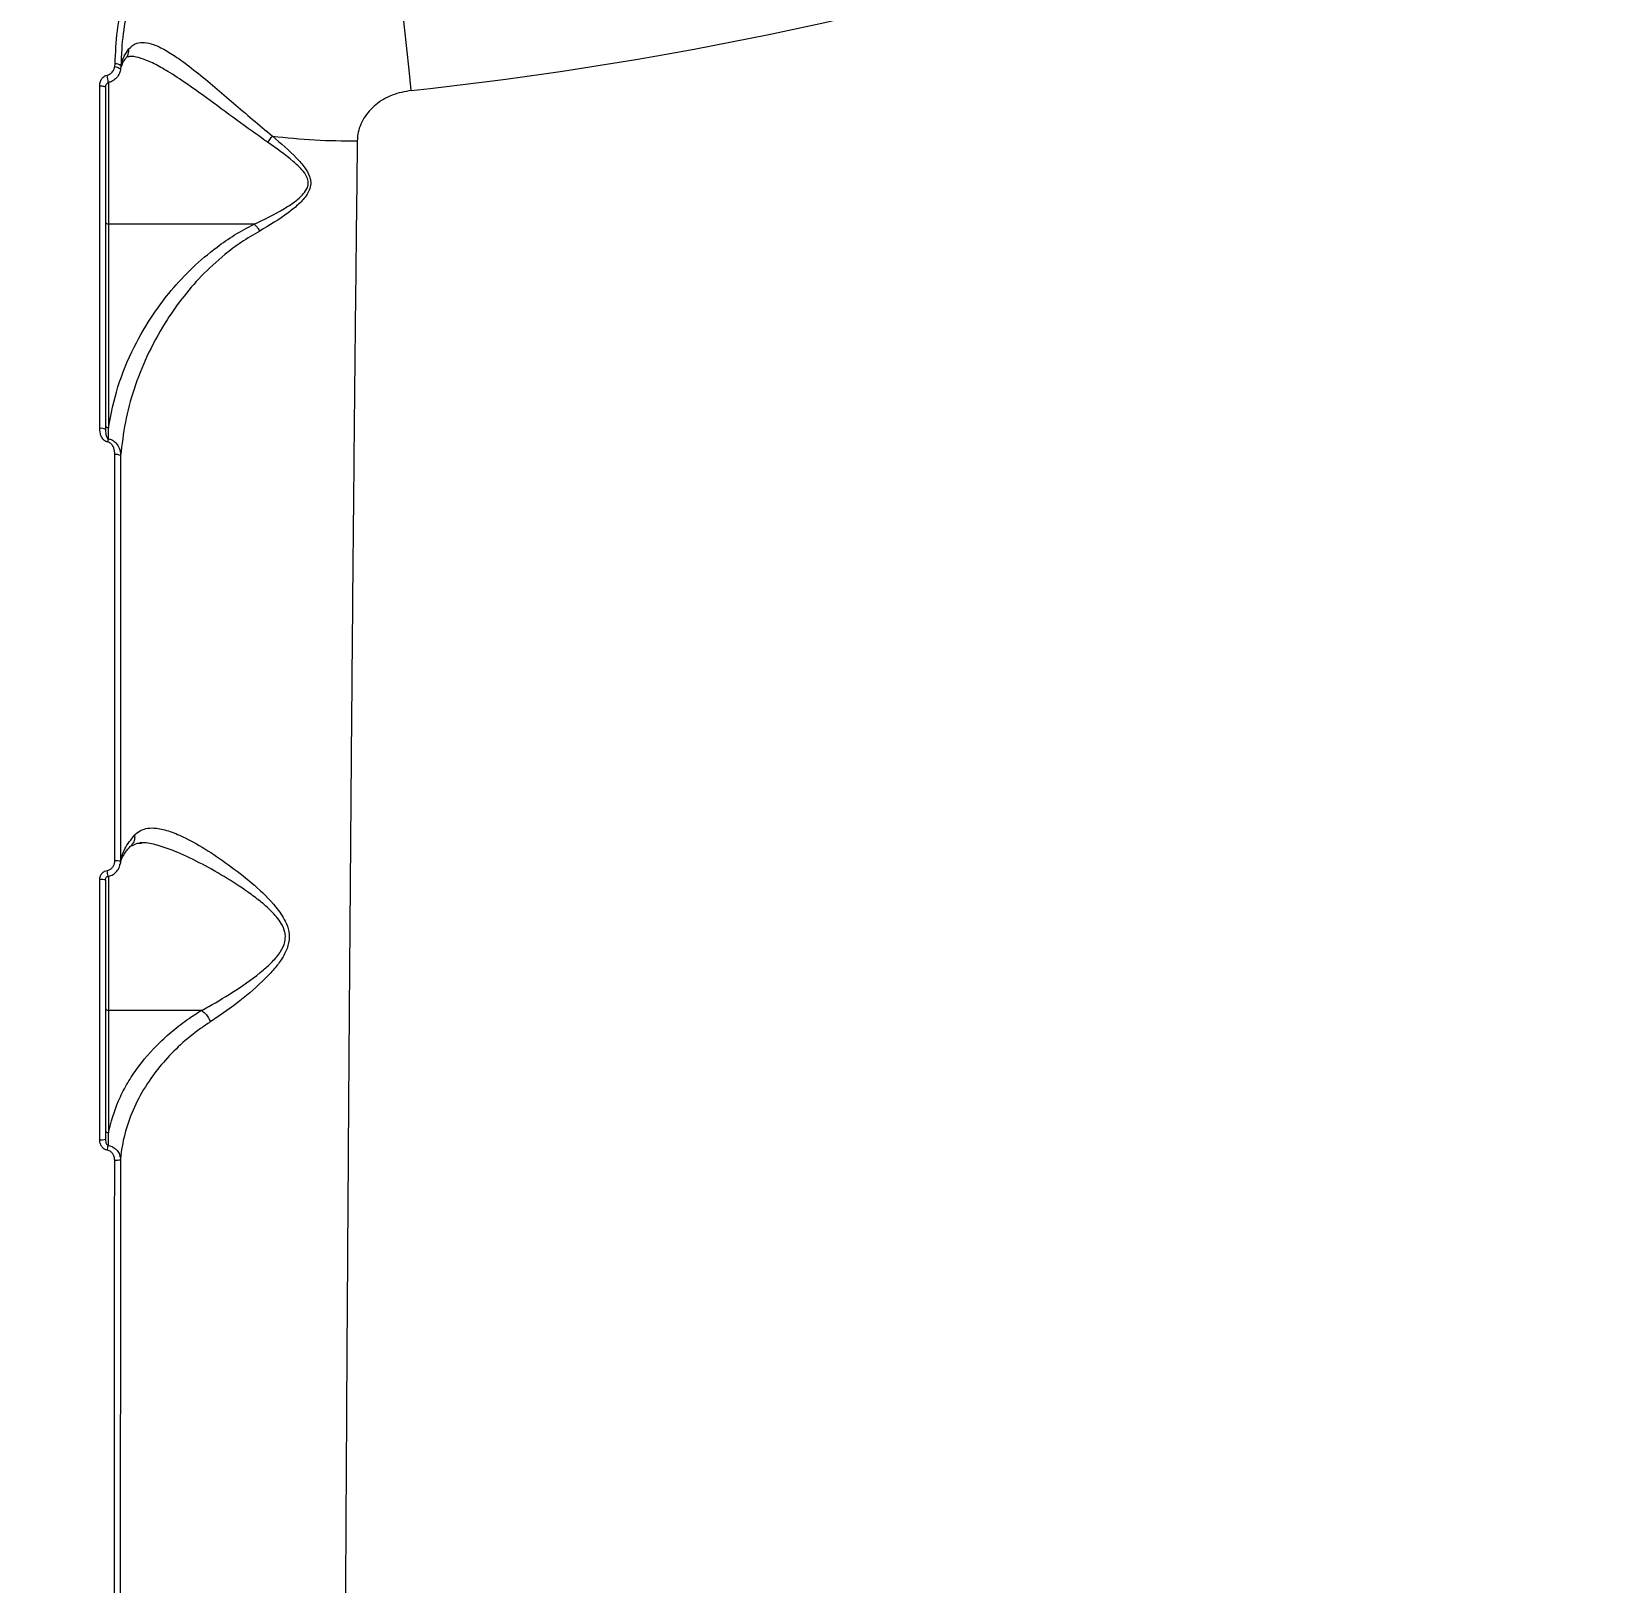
# Model space of a CAD drawing. Header units: millimetres. Extents: x -5960 to 5379, y -4374 to 3849.
# Drawn here: x 57.2 to 332.9, y -285.4 to -15.6 of the extents above; entities that cross this region are included whole.
import ezdxf

# ---------------------------------------------------------------- set-up
doc = ezdxf.new("R2010")
doc.units = ezdxf.units.MM
doc.layers.add('DiKom', color=7, linetype='Continuous', lineweight=0)
for name, color, linetype in [('DIKOM_ОБЪЕКТ', 7, 'Continuous'), ('DIKOM_РАЗМЕР_ЗОНА', 7, 'Continuous'), ('DIKOM_РАЗМЕР_ОБЪЕКТА', 7, 'Continuous')]:
    doc.layers.add(name, color=color, linetype=linetype)
doc.styles.add('style1', font='arial.ttf', dxfattribs={"width": 0.8})
doc.dimstyles.new('1-50', dxfattribs={"dimtxt": 300, "dimasz": 200, "dimexe": 100, "dimexo": 0, "dimgap": 100, "dimtad": 1, "dimtxsty": 'style1', "dimcen": 200, "dimclrd": 7, "dimclre": 7, "dimclrt": 7, "dimadec": 1, "dimazin": 2, "dimtfac": 1, "dimtmove": 0, "dimatfit": 2, "dimfxl": 0, "dimlwd": 25, "dimlwe": 18, "dimarcsym": 0})

# ---------------------------------------------------------------- blocks, each defined once
blk = doc.blocks.new('*D9')
at = {"layer": 'Defpoints', "color": 0, "transparency": 16777216}
for p in [(1597.35, 2348.89), (-3820.85, -1673.22), (-66.51, -1673.22)]:
    blk.add_point(p, dxfattribs=at)
at = {"layer": 'DiKom', "color": 7, "lineweight": 18, "transparency": 16777216}
for p, q in [((1597.35, 2348.89), (-3920.85, 2348.89)), ((-66.51, -1673.22), (-3920.85, -1673.22))]:
    blk.add_line(p, q, dxfattribs=at)
at = {"layer": 'DiKom', "color": 7, "lineweight": 25, "transparency": 16777216}
blk.add_line((-3820.85, 2148.89), (-3820.85, -1473.22), dxfattribs=at)
at = {"layer": 'DiKom', "color": 7, "transparency": 16777216}
for points in [[(-3854.19, 2148.89), (-3787.52, 2148.89), (-3820.85, 2348.89)], [(-3854.19, -1473.22), (-3787.52, -1473.22), (-3820.85, -1673.22)]]:
    blk.add_solid(points, dxfattribs=at)
at = {"layer": 'DiKom', "color": 7, "transparency": 16777216, "insert": (-4074.02, 240.95), "char_height": 300, "attachment_point": 5, "rotation": 90, "style": 'style1'}
blk.add_mtext('4050', dxfattribs=at)
blk = doc.blocks.new('*D10')
at = {"layer": 'Defpoints', "color": 0, "transparency": 16777216}
for p in [(3878.62, 405.09), (-2876.93, -459.72), (3878.62, -2693.66)]:
    blk.add_point(p, dxfattribs=at)
at = {"layer": 'DIKOM_РАЗМЕР_ОБЪЕКТА', "color": 7, "lineweight": 18, "transparency": 16777216}
for p, q in [((3878.62, 405.09), (3878.62, -2793.66)), ((-2876.93, -459.72), (-2876.93, -2793.66))]:
    blk.add_line(p, q, dxfattribs=at)
at = {"layer": 'DIKOM_РАЗМЕР_ОБЪЕКТА', "color": 7, "lineweight": 25, "transparency": 16777216}
blk.add_line((-2676.93, -2693.66), (3678.62, -2693.66), dxfattribs=at)
at = {"layer": 'DIKOM_РАЗМЕР_ОБЪЕКТА', "color": 7, "transparency": 16777216}
for points in [[(-2676.93, -2660.33), (-2676.93, -2726.99), (-2876.93, -2693.66)], [(3678.62, -2660.33), (3678.62, -2726.99), (3878.62, -2693.66)]]:
    blk.add_solid(points, dxfattribs=at)
at = {"layer": 'DIKOM_РАЗМЕР_ОБЪЕКТА', "color": 7, "transparency": 16777216, "insert": (-142.96, -2440.49), "char_height": 300, "attachment_point": 5, "style": 'style1'}
blk.add_mtext('6750', dxfattribs=at)
blk = doc.blocks.new('*D12')
at = {"layer": 'Defpoints', "color": 0, "transparency": 16777216}
for p in [(1921.97, 3848.89), (-5510.19, -3173.22), (433.49, -3173.22)]:
    blk.add_point(p, dxfattribs=at)
at = {"layer": 'DIKOM_РАЗМЕР_ЗОНА', "color": 7, "lineweight": 18, "transparency": 16777216}
for p, q in [((1921.97, 3848.89), (-5610.19, 3848.89)), ((433.49, -3173.22), (-5610.19, -3173.22))]:
    blk.add_line(p, q, dxfattribs=at)
at = {"layer": 'DIKOM_РАЗМЕР_ЗОНА', "color": 7, "lineweight": 25, "transparency": 16777216}
blk.add_line((-5510.19, 3648.89), (-5510.19, -2973.22), dxfattribs=at)
at = {"layer": 'DIKOM_РАЗМЕР_ЗОНА', "color": 7, "transparency": 16777216}
for points in [[(-5543.52, 3648.89), (-5476.85, 3648.89), (-5510.19, 3848.89)], [(-5543.52, -2973.22), (-5476.85, -2973.22), (-5510.19, -3173.22)]]:
    blk.add_solid(points, dxfattribs=at)
at = {"layer": 'DIKOM_РАЗМЕР_ЗОНА', "color": 7, "transparency": 16777216, "insert": (-5763.36, 142.42), "char_height": 300, "attachment_point": 5, "rotation": 90, "style": 'style1'}
blk.add_mtext('7050', dxfattribs=at)

msp = doc.modelspace()

# ---------------------------------------------------------------- linework, layer by layer
at = {"layer": 'DIKOM_ОБЪЕКТ', "color": 7, "linetype": 'Continuous', "lineweight": 15}
for p, q in [((71.614, -21.702), (71.664, -21.224)), ((72.67, -21.556), (72.603, -22.268)), ((70.491, -24.366), (70.491, -49.097)), ((70.491, -49.097), (70.491, -84.535)), ((95.824, -49.097), (70.491, -49.097)), ((76.249, -156.763), (75.95, -156.761)), ((70.491, -162.541), (70.491, -185.905)), ((70.491, -185.905), (70.491, -207.2)), ((86.703, -185.905), (70.491, -185.905))]:
    msp.add_line(p, q, dxfattribs=at)
at = {"layer": 'DIKOM_ОБЪЕКТ', "color": 7, "linetype": 'Continuous', "lineweight": 15, "flags": 128}
for points in [[(123.17, -25.843), (122.787, -22.26), (122.393, -18.573), (121.992, -14.816), (121.586, -11.023), (121.181, -7.229), (120.779, -3.468), (120.384, 0.226), (120, 3.818), (119.631, 7.276), (119.279, 10.569), (118.948, 13.666), (118.641, 16.539), (118.36, 19.162), (118.109, 21.512), (117.89, 23.565)], [(71.614, -21.702), (71.817, -21.746), (72.011, -21.803), (72.189, -21.871), (72.343, -21.948), (72.465, -22.029), (72.551, -22.112), (72.598, -22.193), (72.603, -22.268)], [(68.983, -25.03), (69.18, -25.036), (69.368, -25.056), (69.543, -25.088), (69.696, -25.132), (69.821, -25.185), (69.914, -25.247), (69.972, -25.313), (69.991, -25.382)]]:
    msp.add_lwpolyline(points, dxfattribs=at)
at = {"layer": 'DIKOM_ОБЪЕКТ', "color": 7, "linetype": 'Continuous', "lineweight": 15}
for centre, radius, start, end in [((54.491, 616.778), 646.281, 276.100221, 294.899779), ((71.854, -22.338), 1.13, 43.79434, 99.65914), ((64.607, -24.59), 5.845, 0.56122, 13.86569), ((68.399, -10.58), 38.42, 320.8191, 322.85096), ((112.401, 73.686), 108.297, 262.90323, 270.73026), ((70.441, -48.646), 0.454, 188.25711, 276.36958), ((69.228, -85.998), 1.373, 56.22602, 100.10002), ((70.441, -84.083), 0.454, 188.25787, 276.36988), ((88.726, -89.595), 18.544, 170.24854, 172.00415), ((71.845, -90.86), 1.668, 61.85876, 97.39735), ((71.827, -169.37), 9.465, 85.29671, 91.34304), ((16.06, -170.242), 54.909, 8.02575, 9.09757), ((69.241, -173.764), 10.606, 85.9429, 91.35093), ((70.441, -185.454), 0.454, 188.2574, 276.36902), ((70.441, -206.749), 0.454, 188.25802, 276.3692), ((69.24, -205.401), 3.039, 265.32672, 284.30429), ((17.919, -202.914), 52.914, 352.03788, 352.96705), ((71.816, -208.77), 3.209, 265.97779, 283.89385)]:
    msp.add_arc(centre, radius, start, end, dxfattribs=at)
for points, knots in [([(71.664, -21.224), (71.747, -19.302), (71.905, -15.605), (73.024, -10.246), (74.686, -5.194), (76.962, -0.359), (79.831, 4.191), (83.241, 8.413), (87.144, 12.259), (91.512, 15.66), (96.247, 18.645), (99.675, 20.22), (101.386, 21.006)], [0, 0, 0, 0, 0.1070816, 0.2059729, 0.3051836, 0.4040768, 0.5033364, 0.6029164, 0.7021781, 0.8013464, 0.9008319, 1, 1, 1, 1]), ([(101.835, 19.762), (100.156, 18.992), (96.794, 17.452), (92.147, 14.531), (87.862, 11.203), (84.032, 7.439), (80.685, 3.308), (77.87, -1.143), (75.636, -5.874), (74.004, -10.816), (72.906, -16.058), (72.751, -19.676), (72.67, -21.556)], [0, 0, 0, 0, 0.0992792, 0.1988747, 0.2981526, 0.3974213, 0.4970075, 0.5962722, 0.6950871, 0.7942211, 0.893033, 1, 1, 1, 1]), ([(72.67, -21.556), (72.826, -21.002), (73.103, -20.016), (73.768, -19.053), (74.059, -18.632)], [0, 0, 0, 0, 0.5623863, 1, 1, 1, 1]), ([(73.643, -20.081), (73.662, -20.061), (73.865, -19.866), (74.014, -19.392), (74.077, -18.908), (74.062, -18.674), (74.059, -18.632)], [0, 0, 0, 0, 0.0541744, 0.5550481, 0.9205706, 1, 1, 1, 1]), ([(74.059, -18.632), (74.487, -18.228), (75.238, -17.519), (76.746, -17.429), (78.394, -17.808), (80.383, -18.762), (82.856, -20.355), (85.731, -22.548), (88.923, -25.206), (92.223, -28.03), (95.568, -30.902), (97.871, -32.822), (99.022, -33.781)], [0, 0, 0, 0, 0.1044872, 0.1833854, 0.2623362, 0.3558354, 0.4494189, 0.5631921, 0.677078, 0.7845049, 0.8924053, 1, 1, 1, 1]), ([(70.282, -23.189), (70.43, -23.148), (70.726, -23.065), (71.137, -22.728), (71.458, -22.267), (71.565, -21.881), (71.614, -21.702)], [0, 0, 0, 0, 0.209669, 0.4181519, 0.7298438, 1, 1, 1, 1]), ([(72.621, -22.21), (72.626, -22.181), (72.669, -21.884), (72.9, -21.292), (73.241, -20.606), (73.592, -20.195), (73.668, -20.105)], [0, 0, 0, 0, 0.0468858, 0.482874, 0.887841, 1, 1, 1, 1]), ([(73.63, -20.168), (73.65, -20.138), (73.747, -19.99), (73.842, -19.974), (73.852, -19.92), (74.073, -19.921), (74.145, -19.922)], [0, 0, 0, 0, 0.0824974, 0.4061679, 0.8079113, 1, 1, 1, 1]), ([(98.18, -34.853), (96.376, -33.568), (92.723, -30.965), (88.045, -27.479), (84.069, -24.626), (81.031, -22.618), (78.377, -21.118), (76.296, -20.27), (74.88, -19.887), (74.284, -19.949), (74.149, -19.963)], [0, 0, 0, 0, 0.1931838, 0.391344, 0.5260995, 0.6638893, 0.7725686, 0.8839427, 0.9737408, 1, 1, 1, 1]), ([(68.983, -25.03), (68.985, -24.963), (68.994, -24.645), (69.127, -24.131), (69.463, -23.627), (69.853, -23.308), (70.139, -23.229), (70.282, -23.189)], [0, 0, 0, 0, 0.0843552, 0.402638, 0.6518197, 0.8254852, 1, 1, 1, 1]), ([(70.023, -25.305), (70.024, -25.202), (70.027, -24.972), (70.177, -24.711), (70.333, -24.573), (70.426, -24.535), (70.479, -24.529), (70.501, -24.531), (70.511, -24.531)], [0, 0, 0, 0, 0.3065944, 0.6865633, 0.8665592, 0.9443228, 0.973022, 1, 1, 1, 1]), ([(72.603, -22.268), (72.525, -22.536), (72.354, -23.126), (71.82, -23.813), (71.145, -24.302), (70.669, -24.417), (70.424, -24.476)], [0, 0, 0, 0, 0.2543446, 0.5586988, 0.7734631, 1, 1, 1, 1]), ([(68.987, -84.646), (68.987, -83.994), (68.987, -80.736), (68.986, -72.286), (68.986, -59.373), (68.985, -42.699), (68.984, -31.353), (68.983, -25.03)], [0, 0, 0, 0, 0.0321575, 0.1607921, 0.4182838, 0.6757754, 1, 1, 1, 1]), ([(69.991, -25.382), (69.991, -30.227), (69.991, -39.918), (69.991, -54.718), (69.991, -69.684), (69.991, -79.799), (69.991, -84.856)], [0, 0, 0, 0, 0.2493145, 0.4986288, 0.7493144, 1, 1, 1, 1]), ([(123.17, -25.843), (122.039, -26.056), (119.804, -26.476), (116.914, -28.211), (114.795, -30.576), (113.885, -32.867), (113.804, -34.226), (113.782, -34.602)], [0, 0, 0, 0, 0.2385239, 0.4713384, 0.6968042, 0.9159925, 1, 1, 1, 1]), ([(95.837, -49.1), (95.839, -49.099), (97.6, -48.313), (99.999, -47.113), (102.876, -45.288), (104.281, -44.094), (105.137, -42.907), (105.34, -41.846), (105.025, -40.723), (104.082, -39.482), (101.804, -37.403), (99.707, -35.927), (98.18, -34.853)], [0, 0, 0, 0, 0.0003172, 0.274219, 0.3691423, 0.4635439, 0.5235462, 0.5648665, 0.6061826, 0.6747259, 0.7630185, 1, 1, 1, 1]), ([(99.022, -33.781), (100.469, -35.026), (102.47, -36.747), (104.603, -39.14), (105.477, -40.577), (105.758, -41.846), (105.578, -43.044), (104.797, -44.412), (103.468, -45.812), (100.763, -47.967), (98.49, -49.314), (96.813, -50.308)], [0, 0, 0, 0, 0.2311125, 0.3196649, 0.3914011, 0.4366905, 0.4822172, 0.5456609, 0.639712, 0.734228, 1, 1, 1, 1]), ([(113.782, -34.602), (113.714, -40.505), (113.579, -52.318), (113.386, -70.411), (113.202, -88.721), (113.024, -107.479), (112.853, -126.652), (112.687, -146.204), (112.531, -165.82), (112.377, -186.098), (112.228, -207.006), (112.083, -228.488), (111.946, -249.822), (111.819, -270.909), (111.699, -291.649), (111.588, -311.951), (111.484, -331.774), (111.387, -351.094), (111.297, -369.879), (111.214, -388.041), (111.136, -405.493), (111.065, -422.161), (110.999, -438.003), (110.939, -453.01), (110.884, -467.156), (110.834, -480.376), (110.789, -492.607), (110.747, -504.006), (110.71, -514.471), (110.677, -523.922), (110.649, -532.153), (110.626, -539.085), (110.607, -544.822), (110.598, -547.528), (110.593, -548.881)], [0, 0, 0, 0, 0.0277665, 0.0555662, 0.0833659, 0.1111324, 0.1400374, 0.1689801, 0.1979227, 0.2268277, 0.2586374, 0.2905481, 0.3225101, 0.3544717, 0.3863819, 0.4181913, 0.4498954, 0.4817, 0.5135556, 0.545411, 0.5772152, 0.6089191, 0.6405474, 0.6722758, 0.7040551, 0.7358344, 0.7675626, 0.7991908, 0.8325938, 0.8660263, 0.8994295, 0.9329431, 0.9664863, 1, 1, 1, 1]), ([(70.491, -84.535), (70.968, -82.16), (71.922, -77.409), (74.677, -70.799), (77.916, -65.213), (81.353, -60.626), (84.997, -56.695), (88.762, -53.491), (92.392, -50.952), (94.68, -49.716), (95.824, -49.097)], [0, 0, 0, 0, 0.1801415, 0.3602671, 0.5134826, 0.6278146, 0.7423221, 0.8564284, 0.9282345, 1, 1, 1, 1]), ([(95.824, -49.097), (95.826, -49.097), (95.83, -49.097), (95.834, -49.098), (95.836, -49.1), (95.837, -49.1)], [0, 0, 0, 0, 0.3897138, 0.7827217, 1, 1, 1, 1]), ([(95.837, -49.1), (96.013, -49.262), (96.337, -49.561), (96.653, -50.026), (96.791, -50.269), (96.813, -50.308)], [0, 0, 0, 0, 0.4994682, 0.9205616, 1, 1, 1, 1]), ([(96.813, -50.308), (95.732, -50.943), (93.568, -52.214), (90.145, -54.816), (86.598, -58.092), (83.173, -62.102), (79.948, -66.772), (77.128, -72.004), (74.864, -77.782), (73.296, -83.552), (72.853, -87.444), (72.631, -89.389)], [0, 0, 0, 0, 0.066131, 0.1323028, 0.238336, 0.3447309, 0.4509761, 0.5939553, 0.7292233, 0.8647219, 1, 1, 1, 1]), ([(70.362, -87.015), (70.308, -87.005), (70.133, -86.971), (69.82, -86.803), (69.463, -86.43), (69.081, -85.705), (69.024, -85.066), (68.987, -84.646)], [0, 0, 0, 0, 0.0555168, 0.1783928, 0.3495205, 0.572892, 1, 1, 1, 1]), ([(69.991, -84.856), (70.003, -85.133), (70.019, -85.544), (70.142, -86.035), (70.255, -86.284), (70.36, -86.417), (70.431, -86.446), (70.45, -86.454)], [0, 0, 0, 0, 0.4939137, 0.7308054, 0.8854681, 0.9700677, 1, 1, 1, 1]), ([(70.491, -84.535), (70.486, -84.747), (70.47, -85.385), (70.458, -86.026), (70.45, -86.454)], [0, 0, 0, 0, 0.3320236, 1, 1, 1, 1]), ([(71.63, -89.206), (71.596, -88.806), (71.547, -88.214), (71.194, -87.546), (70.869, -87.208), (70.576, -87.055), (70.412, -87.024), (70.362, -87.015)], [0, 0, 0, 0, 0.4385434, 0.648681, 0.8192254, 0.9451709, 1, 1, 1, 1]), ([(70.45, -86.454), (70.533, -86.467), (70.802, -86.511), (71.281, -86.713), (71.835, -87.158), (72.356, -87.923), (72.596, -88.719), (72.624, -89.254), (72.631, -89.389)], [0, 0, 0, 0, 0.0635485, 0.2059308, 0.3867576, 0.5938433, 0.8977458, 1, 1, 1, 1]), ([(71.605, -159.908), (71.607, -153.995), (71.61, -142.17), (71.616, -124.454), (71.623, -106.771), (71.628, -95.061), (71.63, -89.206)], [0, 0, 0, 0, 0.2490998, 0.4981996, 0.7490997, 1, 1, 1, 1]), ([(72.631, -89.389), (72.629, -95.189), (72.623, -106.79), (72.616, -124.392), (72.609, -142.111), (72.605, -153.995), (72.603, -159.937)], [0, 0, 0, 0, 0.2491002, 0.4982002, 0.7491001, 1, 1, 1, 1]), ([(75.108, -155.363), (75.42, -155.09), (76.075, -154.515), (77.347, -154.156), (79.039, -154.154), (81.212, -154.705), (84.186, -155.994), (87.778, -158.046), (91.841, -160.87), (95.943, -164.047), (99.189, -167.216), (101.193, -170.022), (101.97, -172.19), (101.957, -174.207), (101.178, -176.208), (99.917, -178.072), (97.521, -180.733), (93.965, -183.892), (90.488, -186.417), (88.611, -187.662), (88.227, -187.917)], [0, 0, 0, 0, 0.039973, 0.0838377, 0.1277326, 0.1889341, 0.2502302, 0.3350395, 0.4199811, 0.5024361, 0.5846125, 0.6297426, 0.658082, 0.6869131, 0.7179997, 0.7532863, 0.7887209, 0.8822418, 0.975869, 1, 1, 1, 1]), ([(72.57, -160.442), (72.575, -160.382), (72.602, -160.04), (72.87, -159.379), (73.447, -158.4), (74.009, -157.654), (74.483, -157.225), (74.549, -157.165)], [0, 0, 0, 0, 0.0640018, 0.3669231, 0.6501309, 0.9513044, 1, 1, 1, 1]), ([(72.603, -159.937), (72.794, -159.221), (73.209, -157.668), (74.443, -156.171), (75.108, -155.363)], [0, 0, 0, 0, 0.4604934, 1, 1, 1, 1]), ([(74.519, -157.135), (74.609, -157.055), (74.884, -156.809), (75.1, -156.224), (75.147, -155.687), (75.113, -155.406), (75.108, -155.363)], [0, 0, 0, 0, 0.1895586, 0.5827173, 0.9365244, 1, 1, 1, 1]), ([(74.611, -157.339), (74.64, -157.307), (74.817, -157.111), (75.123, -156.971), (75.585, -156.797), (76.057, -156.794), (76.247, -156.792)], [0, 0, 0, 0, 0.0679491, 0.4148795, 0.7644125, 1, 1, 1, 1]), ([(86.714, -185.908), (86.716, -185.907), (87.12, -185.692), (89.093, -184.616), (92.722, -182.428), (96.521, -179.762), (99.088, -177.425), (100.439, -175.844), (101.247, -174.182), (101.31, -172.98), (101.119, -171.882), (100.458, -170.4), (98.89, -168.634), (96.912, -166.903), (94.152, -164.856), (90.571, -162.541), (86.248, -160.119), (82.456, -158.328), (79.292, -157.225), (77.347, -156.748), (76.421, -156.761), (76.249, -156.763)], [0, 0, 0, 0, 0.0001009, 0.0277836, 0.1339128, 0.242362, 0.2809492, 0.3202498, 0.3525852, 0.3763929, 0.3818401, 0.411221, 0.4602782, 0.506586, 0.5529498, 0.6479111, 0.7447915, 0.8437803, 0.9129435, 0.983751, 1, 1, 1, 1]), ([(70.278, -161.56), (70.44, -161.518), (70.764, -161.433), (71.168, -161.105), (71.467, -160.662), (71.593, -160.236), (71.602, -159.978), (71.605, -159.908)], [0, 0, 0, 0, 0.2168922, 0.4334745, 0.6619725, 0.9080848, 1, 1, 1, 1]), ([(72.603, -159.937), (72.604, -160.048), (72.608, -160.235), (72.547, -160.411), (72.522, -160.482)], [0, 0, 0, 0, 0.5975019, 1, 1, 1, 1]), ([(68.991, -163.16), (68.993, -163.092), (69.002, -162.843), (69.121, -162.433), (69.409, -162.003), (69.803, -161.684), (70.119, -161.602), (70.278, -161.56)], [0, 0, 0, 0, 0.0918825, 0.3355582, 0.5630796, 0.7814428, 1, 1, 1, 1]), ([(70.005, -163.14), (70.006, -163.093), (70.007, -162.961), (70.103, -162.778), (70.25, -162.639), (70.365, -162.582), (70.424, -162.578), (70.431, -162.578)], [0, 0, 0, 0, 0.1801612, 0.5182104, 0.7691777, 0.9734259, 1, 1, 1, 1]), ([(70.43, -162.567), (70.459, -162.565), (70.772, -162.547), (71.341, -162.286), (71.998, -161.731), (72.415, -161.088), (72.488, -160.639), (72.514, -160.48)], [0, 0, 0, 0, 0.0280827, 0.2980372, 0.5692925, 0.8469807, 1, 1, 1, 1]), ([(68.993, -208.43), (68.993, -207.765), (68.993, -204.443), (68.992, -195.252), (68.992, -180.821), (68.991, -169.051), (68.991, -163.16)], [0, 0, 0, 0, 0.0441414, 0.2207137, 0.6100127, 1, 1, 1, 1]), ([(69.991, -163.184), (69.991, -170.709), (69.991, -185.782), (69.991, -200.817), (69.991, -208.346)], [0, 0, 0, 0, 0.4992726, 1, 1, 1, 1]), ([(70.491, -207.2), (70.988, -205.332), (71.738, -202.507), (73.612, -198.862), (75.83, -195.392), (78.643, -192.126), (82.009, -189.145), (84.455, -187.315), (86.099, -186.284), (86.703, -185.905)], [0, 0, 0, 0, 0.2355397, 0.3560357, 0.4765274, 0.7016564, 0.8172948, 0.9329173, 1, 1, 1, 1]), ([(86.703, -185.905), (86.705, -185.905), (86.708, -185.906), (86.712, -185.906), (86.713, -185.907), (86.714, -185.908)], [0, 0, 0, 0, 0.4270421, 0.7823042, 1, 1, 1, 1]), ([(86.714, -185.908), (86.909, -186.059), (87.297, -186.361), (87.811, -187.036), (88.098, -187.579), (88.21, -187.873), (88.227, -187.917)], [0, 0, 0, 0, 0.3157314, 0.6314607, 0.943773, 1, 1, 1, 1]), ([(88.227, -187.917), (87.656, -188.298), (85.794, -189.541), (82.972, -191.858), (79.981, -194.923), (77.336, -198.375), (75.146, -202.203), (73.533, -206.379), (72.813, -209.633), (72.628, -211.473), (72.586, -211.885)], [0, 0, 0, 0, 0.0601205, 0.1962354, 0.3328176, 0.4690635, 0.6303295, 0.7921158, 0.9534348, 1, 1, 1, 1]), ([(70.323, -210.243), (70.287, -210.238), (70.107, -210.208), (69.775, -210.065), (69.383, -209.708), (69.062, -209.147), (69.017, -208.685), (68.993, -208.43)], [0, 0, 0, 0, 0.0440722, 0.2245523, 0.4337707, 0.6875081, 1, 1, 1, 1]), ([(69.991, -208.346), (69.999, -208.491), (70.012, -208.744), (70.112, -209.063), (70.228, -209.258), (70.331, -209.348), (70.392, -209.381), (70.423, -209.389), (70.435, -209.393)], [0, 0, 0, 0, 0.3693942, 0.6445336, 0.8371762, 0.927011, 0.9711625, 1, 1, 1, 1]), ([(70.491, -207.2), (70.485, -207.412), (70.461, -208.14), (70.446, -208.873), (70.435, -209.393)], [0, 0, 0, 0, 0.2912715, 1, 1, 1, 1]), ([(70.435, -209.393), (70.482, -209.4), (70.762, -209.444), (71.279, -209.631), (71.912, -210.106), (72.399, -210.818), (72.571, -211.461), (72.584, -211.825), (72.586, -211.885)], [0, 0, 0, 0, 0.0395007, 0.2326333, 0.4437368, 0.6867373, 0.9479404, 1, 1, 1, 1]), ([(71.591, -211.971), (71.566, -211.716), (71.522, -211.269), (71.208, -210.734), (70.834, -210.403), (70.52, -210.275), (70.351, -210.248), (70.323, -210.243)], [0, 0, 0, 0, 0.3277228, 0.5738975, 0.7796339, 0.9627817, 1, 1, 1, 1]), ([(71.573, -298.984), (71.574, -291.92), (71.577, -277.794), (71.581, -256.138), (71.585, -234.2), (71.589, -219.381), (71.591, -211.971)], [0, 0, 0, 0, 0.2485963, 0.497193, 0.7485964, 1, 1, 1, 1]), ([(72.586, -211.885), (72.584, -219.196), (72.58, -233.817), (72.575, -255.627), (72.57, -277.32), (72.567, -291.575), (72.565, -298.702)], [0, 0, 0, 0, 0.2485968, 0.4971939, 0.7485971, 1, 1, 1, 1])]:
    msp.add_open_spline(points, degree=3, knots=knots, dxfattribs=at)

# ---------------------------------------------------------------- dimensions: what is measured, and where the dimension line sits
at = {"layer": 'DiKom', "color": 3}
dim = msp.add_linear_dim(base=(-3820.852, -1673.222), p1=(1597.347, 2348.894), p2=(-66.509, -1673.222), angle=90, text='4050', dimstyle='1-50', override={"dimgap": 100}, dxfattribs=at)
dim.commit()
dim.dimension.update_dxf_attribs({"geometry": '*D9', "text_midpoint": (-3820.852, 240.949), "dimtype": 160})
at = {"layer": 'DIKOM_РАЗМЕР_ЗОНА'}
dim = msp.add_linear_dim(base=(-5510.185, -3173.222), p1=(1921.975, 3848.894), p2=(433.491, -3173.222), angle=90, text='7050', dimstyle='1-50', dxfattribs=at)
dim.commit()
dim.dimension.update_dxf_attribs({"geometry": '*D12', "text_midpoint": (-5510.185, 142.424), "dimtype": 160})
at = {"layer": 'DIKOM_РАЗМЕР_ОБЪЕКТА'}
dim = msp.add_linear_dim(base=(3878.624, -2693.661), p1=(-2876.932, -459.722), p2=(3878.624, 405.085), text='6750', dimstyle='1-50', dxfattribs=at)
dim.commit()
dim.dimension.update_dxf_attribs({"geometry": '*D10', "text_midpoint": (-142.96, -2693.661), "dimtype": 160})

doc.saveas('drawing.dxf')
